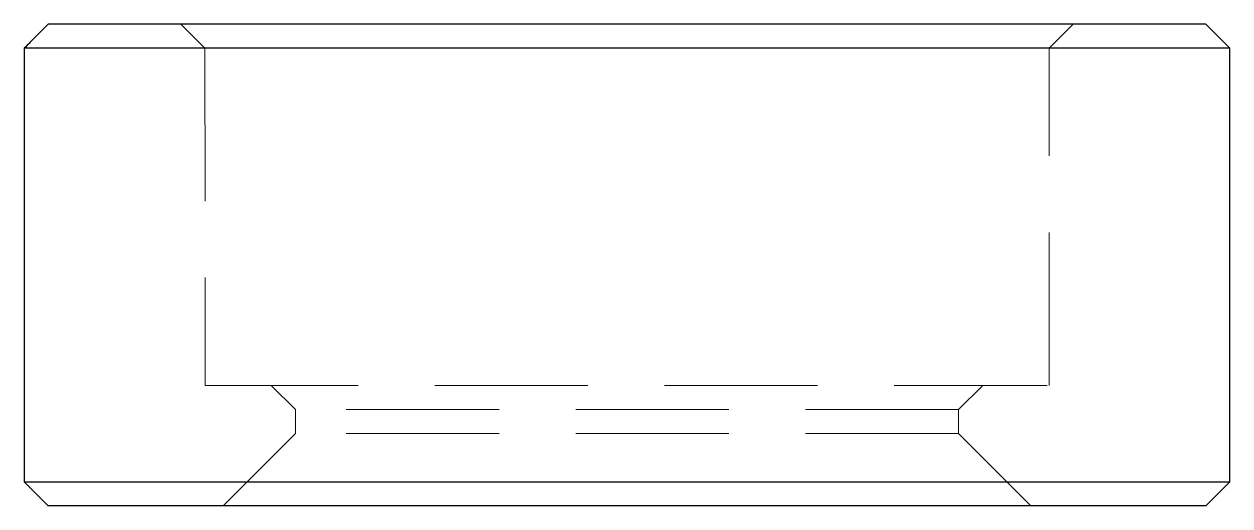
# Model space of a CAD drawing. Header units: millimetres. Extents: x -5 to 5, y -2 to 2.
import ezdxf

# ---------------------------------------------------------------- set-up
doc = ezdxf.new("R2010")
doc.units = ezdxf.units.MM
doc.linetypes.add('HIDDEN', pattern=[1.905, 1.27, -0.635])

msp = doc.modelspace()

# ---------------------------------------------------------------- linework, layer by layer
at = {"color": 7, "linetype": 'Continuous', "lineweight": 25}
for p, q in [((4.8, 2), (-4.7992, 2)), ((5, 1.8), (4.8, 2)), ((-4.9992, 1.8), (-5, -1.8)), ((5, 1.8), (-4.9992, 1.8)), ((4.9992, -1.8), (5, 1.8)), ((-5, -1.8), (-4.8, -2)), ((-5, -1.8), (4.9992, -1.8)), ((4.7992, -2), (4.9992, -1.8)), ((4.7992, -2), (-4.8, -2))]:
    msp.add_line(p, q, dxfattribs=at)
at = {"color": 7, "linetype": 'HIDDEN', "lineweight": 18}
for p, q in [((-3.7, 2), (-3.5, 1.8)), ((3.5, 1.8), (3.7, 2)), ((-3.5, 1.8), (-3.4992, -1)), ((3.5, -1), (3.5, 1.8)), ((-3.4992, -1), (3.5, -1)), ((-2.95, -1), (-2.75, -1.2)), ((2.75, -1.2), (2.95, -1)), ((2.75, -1.2), (-2.75, -1.2)), ((-2.75, -1.2), (-2.75, -1.4)), ((2.75, -1.4), (2.75, -1.2)), ((-2.75, -1.4), (-3.35, -2)), ((2.75, -1.4), (-2.75, -1.4)), ((3.35, -2), (2.75, -1.4))]:
    msp.add_line(p, q, dxfattribs=at)
at = {"color": 7, "linetype": 'Continuous', "lineweight": 25}
msp.add_open_spline([(-4.7992, 2), (-4.8326, 1.9667), (-4.8992, 1.9), (-4.9659, 1.8333), (-4.9992, 1.8)], degree=3, knots=[0, 0, 0, 0, 0.500021, 1, 1, 1, 1], dxfattribs=at)

doc.saveas('drawing.dxf')
